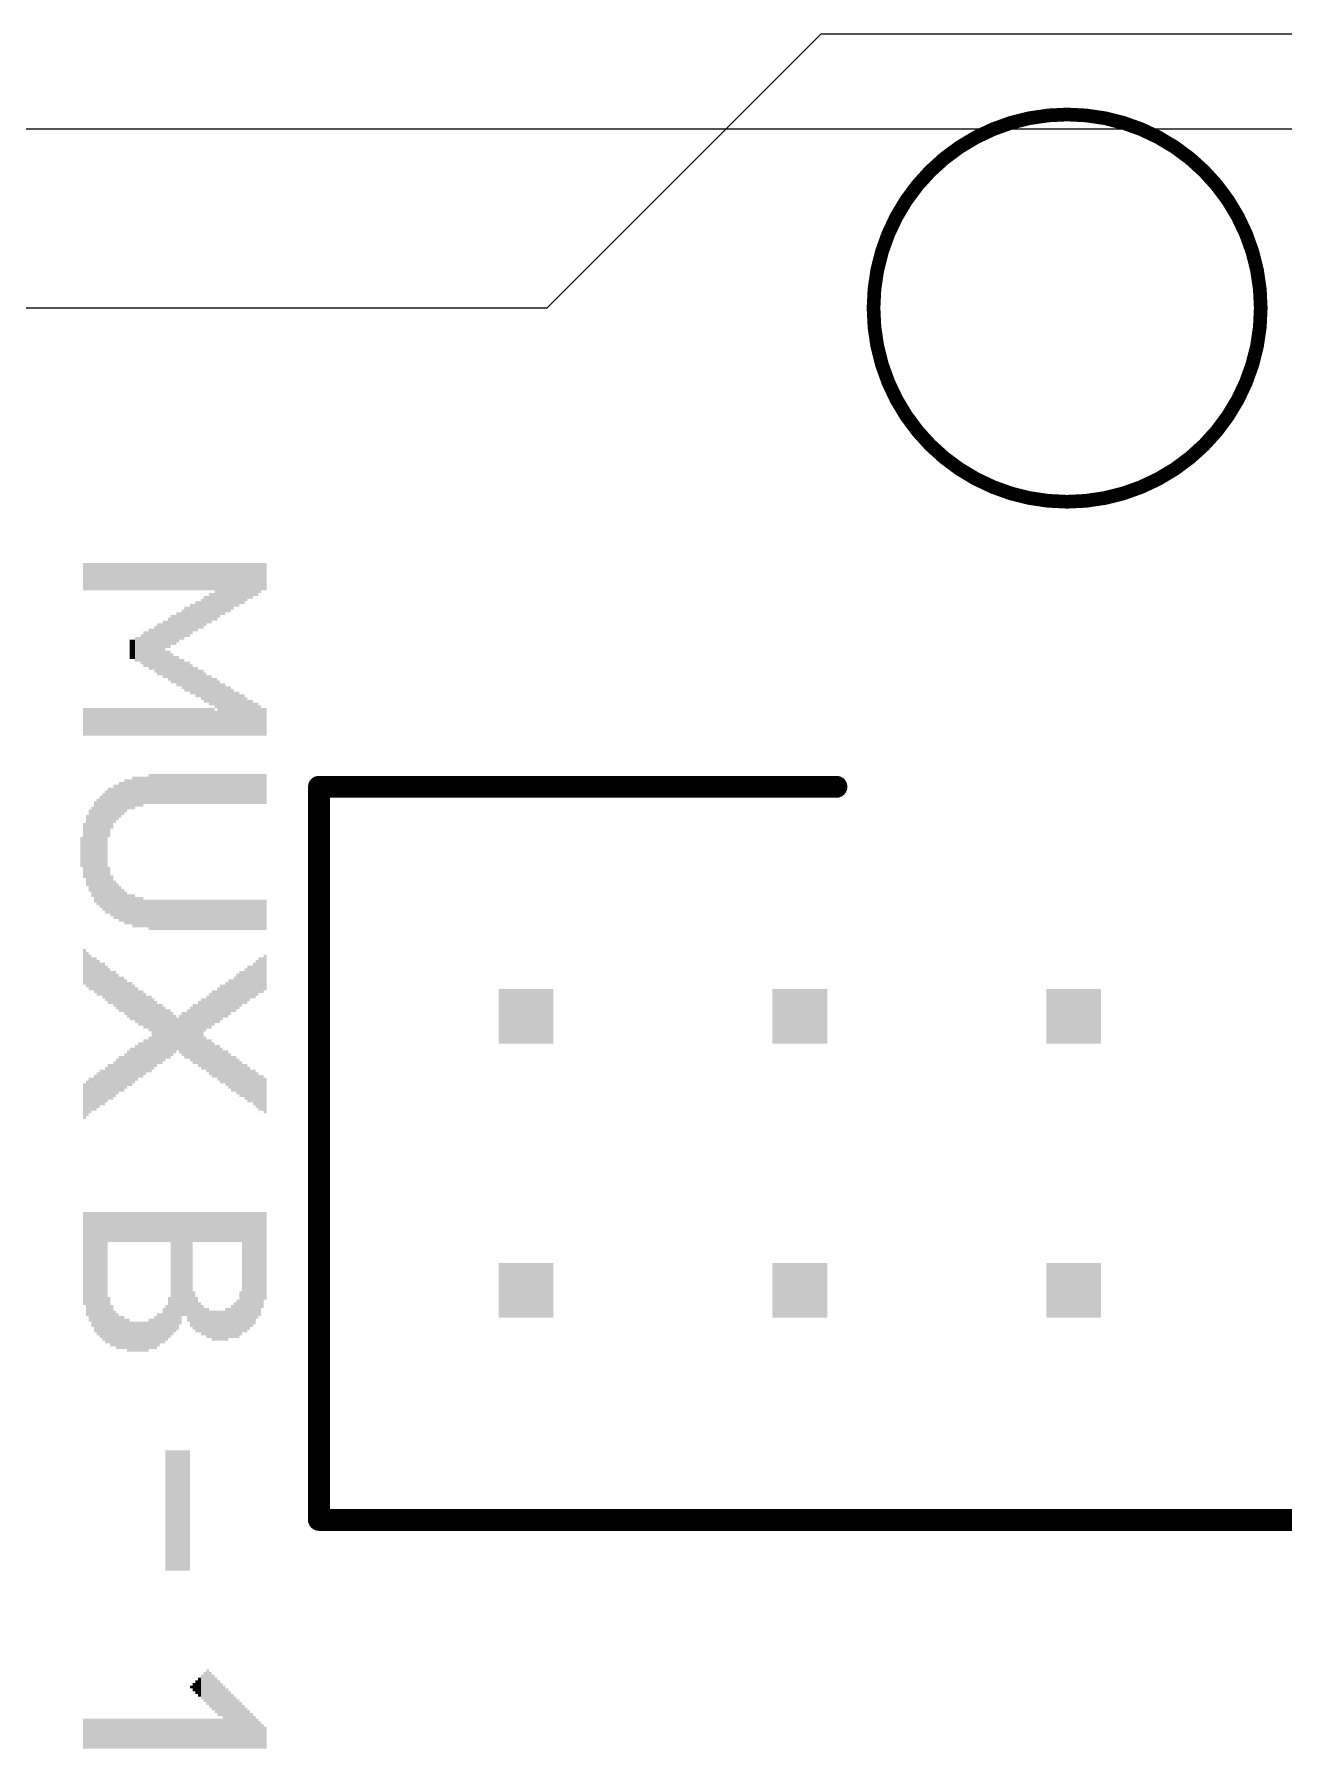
# Model space of a CAD drawing. Extents: x -5 to 130, y -14 to 61.
# Drawn here: x 46.86 to 58.45, y 44.98 to 60.88 of the extents above; entities that cross this region are included whole.
import ezdxf

# ---------------------------------------------------------------- set-up
doc = ezdxf.new("R2010")
doc.units = 0
for name, color, linetype in [('20', 178, 'CONTINUOUS'), ('21', 251, 'CONTINUOUS'), ('49', 251, 'CONTINUOUS'), ('51', 251, 'CONTINUOUS')]:
    doc.layers.add(name, color=color, linetype=linetype)

# ---------------------------------------------------------------- blocks, each defined once
blk = doc.blocks.new('RECT')
blk.add_solid([(-0.5, -0.5), (0.5, -0.5), (-0.5, 0.5), (0.5, 0.5)])

msp = doc.modelspace()

# ---------------------------------------------------------------- linework, layer by layer
at = {"layer": '20'}
msp.add_line((130, 60), (-5, 60), dxfattribs=at)
at = {"layer": '21', "const_width": 0.2032}
for points in [[(49.5, 53.9), (49.5, 47.1)], [(49.5, 53.9), (54.3, 53.9)], [(63.5, 47.1), (49.5, 47.1)]]:
    msp.add_lwpolyline(points, dxfattribs=at)
at = {"layer": '21', "const_width": 0.1016}
for points in [[(49.5508, 53.9, 1), (49.4492, 53.9)], [(49.5, 53.9508, 1), (49.5, 53.8492)], [(54.3, 53.8492, 1), (54.3, 53.9508)], [(49.5, 47.1508, 1), (49.5, 47.0492)], [(49.4492, 47.1, 1), (49.5508, 47.1)]]:
    msp.add_lwpolyline(points, format="xyb", dxfattribs=at)
at = {"layer": '49', "const_width": 0.127}
msp.add_lwpolyline([(56.44, 56.544, 1), (56.44, 60.136, 1), (56.44, 56.544)], format="xyb", dxfattribs=at)
at = {"layer": '51'}
for p, q in [((54.154, 60.88), (51.614, 58.34)), ((86.92, 60.88), (54.154, 60.88)), ((51.614, 58.34), (40.184, 58.34))]:
    msp.add_line(p, q, dxfattribs=at)

# ---------------------------------------------------------------- block references
at = {"layer": '21', "yscale": 0.0254, "rotation": 270}
for p, xscale in [((47.3246, 55.8487), 0.254), ((47.35, 55.8487), 0.254), ((47.3754, 55.8487), 0.254), ((47.4008, 55.8487), 0.254), ((47.4262, 55.8487), 0.254), ((47.4516, 55.8487), 0.254), ((47.477, 55.8487), 0.254), ((47.5024, 55.8487), 0.254), ((47.5278, 55.8487), 0.254), ((47.5532, 55.8487), 0.254), ((47.5786, 55.8487), 0.254), ((47.604, 55.8487), 0.254), ((47.6294, 55.8487), 0.254), ((47.6548, 55.8487), 0.254), ((47.6802, 55.8487), 0.254), ((47.7056, 55.8487), 0.254), ((47.731, 55.8487), 0.254), ((47.7564, 55.8487), 0.254), ((47.7818, 55.8487), 0.254), ((47.8072, 55.8487), 0.254), ((47.8326, 55.8487), 0.254), ((47.858, 55.8487), 0.254), ((47.8834, 55.8487), 0.254), ((47.9088, 55.8487), 0.254), ((47.9342, 55.8487), 0.254), ((47.9596, 55.8487), 0.254), ((47.985, 55.8487), 0.254), ((48.0104, 55.8487), 0.254), ((48.0358, 55.8487), 0.254), ((48.0612, 55.8487), 0.254), ((48.0866, 55.8487), 0.254), ((48.112, 55.8487), 0.254), ((48.1374, 55.8487), 0.254), ((48.1628, 55.8487), 0.254), ((48.1882, 55.8487), 0.254), ((48.2136, 55.8487), 0.254), ((48.239, 55.8487), 0.254), ((48.2644, 55.8487), 0.254), ((48.2898, 55.8487), 0.254), ((48.3152, 55.8487), 0.254), ((48.3406, 55.8487), 0.254), ((48.366, 55.8487), 0.254), ((48.3914, 55.8487), 0.254), ((48.4168, 55.8487), 0.254), ((48.4422, 55.8487), 0.254), ((48.4676, 55.8487), 0.254), ((48.493, 55.8487), 0.254), ((48.5184, 55.8487), 0.254), ((48.5438, 55.709), 0.5334), ((48.5692, 55.7217), 0.508), ((48.5946, 55.7344), 0.4826), ((48.62, 55.7344), 0.4826), ((48.6454, 55.7471), 0.4572), ((48.6708, 55.7471), 0.4572), ((48.6962, 55.7598), 0.4318), ((48.7216, 55.7725), 0.4064), ((48.747, 55.7725), 0.4064), ((48.7724, 55.7852), 0.381), ((48.7978, 55.7852), 0.381), ((48.8232, 55.7979), 0.3556), ((48.8486, 55.8106), 0.3302), ((48.874, 55.8106), 0.3302), ((48.8994, 55.8233), 0.3048), ((48.9248, 55.8233), 0.3048), ((48.9502, 55.836), 0.2794), ((48.9756, 55.8487), 0.254), ((49.001, 55.8487), 0.254), ((48.4422, 55.5312), 0.2794), ((48.4676, 55.5439), 0.254), ((48.493, 55.5566), 0.2794), ((48.5184, 55.5693), 0.254), ((48.1882, 55.3788), 0.2794), ((48.2136, 55.3915), 0.254), ((48.239, 55.4042), 0.2794), ((48.2644, 55.4296), 0.2794), ((48.2898, 55.4296), 0.2794), ((48.3152, 55.455), 0.2794), ((48.3406, 55.4677), 0.254), ((48.366, 55.4804), 0.2794), ((48.3914, 55.4931), 0.254), ((48.4168, 55.5058), 0.2794), ((47.8834, 55.1756), 0.3302), ((47.9088, 55.1756), 0.3302), ((47.9342, 55.1756), 0.381), ((47.9596, 55.1756), 0.381), ((47.985, 55.1756), 0.4318), ((48.0104, 55.1756), 0.4826), ((48.0358, 55.1756), 0.4826), ((48.0612, 55.1756), 0.5334), ((48.0866, 55.3153), 0.254), ((48.112, 55.328), 0.2794), ((48.1374, 55.3534), 0.2794), ((48.1628, 55.3534), 0.2794), ((47.7564, 55.1756), 0.1778), ((47.7818, 55.1756), 0.1778), ((47.8072, 55.1756), 0.2286), ((47.8326, 55.1756), 0.2286), ((47.858, 55.1756), 0.2794), ((48.0866, 55.0359), 0.254), ((48.112, 55.0232), 0.2794), ((48.1374, 54.9978), 0.2794), ((48.1628, 54.9851), 0.254), ((48.1882, 54.9724), 0.2794), ((48.2136, 54.9597), 0.254), ((48.239, 54.947), 0.2794), ((48.2644, 54.9216), 0.2794), ((48.2898, 54.9216), 0.2794), ((48.3152, 54.8962), 0.2794), ((48.3406, 54.8835), 0.254), ((48.366, 54.8708), 0.2794), ((48.3914, 54.8581), 0.254), ((48.4168, 54.8454), 0.2794), ((48.4422, 54.82), 0.2794), ((48.4676, 54.8073), 0.254), ((48.493, 54.7946), 0.2794), ((48.5184, 54.7819), 0.254), ((48.5438, 54.7692), 0.2794), ((48.5692, 54.6295), 0.508), ((48.5946, 54.6168), 0.4826), ((48.62, 54.6168), 0.4826), ((48.6454, 54.6041), 0.4572), ((48.6708, 54.6041), 0.4572), ((48.6962, 54.5914), 0.4318), ((48.7216, 54.5787), 0.4064), ((48.747, 54.5787), 0.4064), ((48.7724, 54.566), 0.381), ((48.7978, 54.566), 0.381), ((48.8232, 54.5533), 0.3556), ((48.8486, 54.5406), 0.3302), ((48.874, 54.5406), 0.3302), ((47.3246, 54.5025), 0.254), ((47.35, 54.5025), 0.254), ((47.3754, 54.5025), 0.254), ((47.4008, 54.5025), 0.254), ((47.4262, 54.5025), 0.254), ((47.4516, 54.5025), 0.254), ((47.477, 54.5025), 0.254), ((47.5024, 54.5025), 0.254), ((47.5278, 54.5025), 0.254), ((47.5532, 54.5025), 0.254), ((47.5786, 54.5025), 0.254), ((47.604, 54.5025), 0.254), ((47.6294, 54.5025), 0.254), ((47.6548, 54.5025), 0.254), ((47.6802, 54.5025), 0.254), ((47.7056, 54.5025), 0.254), ((47.731, 54.5025), 0.254), ((47.7564, 54.5025), 0.254), ((47.7818, 54.5025), 0.254), ((47.8072, 54.5025), 0.254), ((47.8326, 54.5025), 0.254), ((47.858, 54.5025), 0.254), ((47.8834, 54.5025), 0.254), ((47.9088, 54.5025), 0.254), ((47.9342, 54.5025), 0.254), ((47.9596, 54.5025), 0.254), ((47.985, 54.5025), 0.254), ((48.0104, 54.5025), 0.254), ((48.0358, 54.5025), 0.254), ((48.0612, 54.5025), 0.254), ((48.0866, 54.5025), 0.254), ((48.112, 54.5025), 0.254), ((48.1374, 54.5025), 0.254), ((48.1628, 54.5025), 0.254), ((48.1882, 54.5025), 0.254), ((48.2136, 54.5025), 0.254), ((48.239, 54.5025), 0.254), ((48.2644, 54.5025), 0.254), ((48.2898, 54.5025), 0.254), ((48.3152, 54.5025), 0.254), ((48.3406, 54.5025), 0.254), ((48.366, 54.5025), 0.254), ((48.3914, 54.5025), 0.254), ((48.4168, 54.5025), 0.254), ((48.4422, 54.5025), 0.254), ((48.4676, 54.5025), 0.254), ((48.493, 54.5025), 0.254), ((48.5184, 54.5025), 0.254), ((48.5438, 54.4898), 0.2286), ((48.8994, 54.5279), 0.3048), ((48.9248, 54.5279), 0.3048), ((48.9502, 54.5152), 0.2794), ((48.9756, 54.5025), 0.254), ((49.001, 54.5025), 0.254), ((47.604, 53.7405), 0.3556), ((47.6294, 53.7532), 0.3302), ((47.6548, 53.7786), 0.3302), ((47.6802, 53.7913), 0.3048), ((47.7056, 53.8167), 0.3048), ((47.731, 53.8294), 0.2794), ((47.7564, 53.8294), 0.2794), ((47.7818, 53.8421), 0.3048), ((47.8072, 53.8548), 0.2794), ((47.8326, 53.8548), 0.2794), ((47.858, 53.8548), 0.2794), ((47.8834, 53.8675), 0.254), ((47.9088, 53.8675), 0.254), ((47.9342, 53.8802), 0.2794), ((47.9596, 53.8802), 0.2794), ((47.985, 53.8802), 0.2794), ((48.0104, 53.8802), 0.2794), ((48.0358, 53.8802), 0.2794), ((48.0612, 53.8802), 0.2794), ((48.0866, 53.8802), 0.2794), ((48.112, 53.8802), 0.2794), ((48.1374, 53.8802), 0.2794), ((48.1628, 53.8802), 0.2794), ((48.1882, 53.8802), 0.2794), ((48.2136, 53.8802), 0.2794), ((48.239, 53.8802), 0.2794), ((48.2644, 53.8802), 0.2794), ((48.2898, 53.8802), 0.2794), ((48.3152, 53.8802), 0.2794), ((48.3406, 53.8802), 0.2794), ((48.366, 53.8802), 0.2794), ((48.3914, 53.8802), 0.2794), ((48.4168, 53.8802), 0.2794), ((48.4422, 53.8802), 0.2794), ((48.4676, 53.8802), 0.2794), ((48.493, 53.8802), 0.2794), ((48.5184, 53.8802), 0.2794), ((48.5438, 53.8802), 0.2794), ((48.5692, 53.8802), 0.2794), ((48.5946, 53.8802), 0.2794), ((48.62, 53.8802), 0.2794), ((48.6454, 53.8802), 0.2794), ((48.6708, 53.8802), 0.2794), ((48.6962, 53.8802), 0.2794), ((48.7216, 53.8802), 0.2794), ((48.747, 53.8802), 0.2794), ((48.7724, 53.8802), 0.2794), ((48.7978, 53.8802), 0.2794), ((48.8232, 53.8802), 0.2794), ((48.8486, 53.8802), 0.2794), ((48.874, 53.8802), 0.2794), ((48.8994, 53.8802), 0.2794), ((48.9248, 53.8802), 0.2794), ((48.9502, 53.8802), 0.2794), ((48.9756, 53.8802), 0.2794), ((49.001, 53.8802), 0.2794), ((47.4262, 53.296), 0.9398), ((47.4516, 53.296), 0.9906), ((47.477, 53.296), 1.0414), ((47.5024, 53.296), 1.0922), ((47.5278, 53.296), 1.143), ((47.5532, 53.6643), 0.4572), ((47.5786, 53.7024), 0.381), ((47.35, 53.3087), 0.6604), ((47.3754, 53.3087), 0.762), ((47.4008, 53.296), 0.8382), ((47.2992, 53.296), 0.2794), ((47.3246, 53.3087), 0.508), ((47.5532, 52.9404), 0.4318), ((47.5786, 52.8896), 0.381), ((47.604, 52.8515), 0.3556), ((47.6294, 52.8388), 0.3302), ((47.6548, 52.8134), 0.3302), ((47.6802, 52.8007), 0.3048), ((47.7056, 52.7753), 0.3048), ((47.731, 52.7626), 0.2794), ((47.7564, 52.7626), 0.2794), ((47.7818, 52.7499), 0.3048), ((47.8072, 52.7372), 0.2794), ((47.8326, 52.7372), 0.2794), ((47.858, 52.7372), 0.2794), ((47.8834, 52.7245), 0.254), ((47.9088, 52.7245), 0.254), ((47.9342, 52.7118), 0.2794), ((47.9596, 52.7118), 0.2794), ((47.985, 52.7118), 0.2794), ((48.0104, 52.7118), 0.2794), ((48.0358, 52.7118), 0.2794), ((48.0612, 52.7118), 0.2794), ((48.0866, 52.7118), 0.2794), ((48.112, 52.7118), 0.2794), ((48.1374, 52.7118), 0.2794), ((48.1628, 52.7118), 0.2794), ((48.1882, 52.7118), 0.2794), ((48.2136, 52.7118), 0.2794), ((48.239, 52.7118), 0.2794), ((48.2644, 52.7118), 0.2794), ((48.2898, 52.7118), 0.2794), ((48.3152, 52.7118), 0.2794), ((48.3406, 52.7118), 0.2794), ((48.366, 52.7118), 0.2794), ((48.3914, 52.7118), 0.2794), ((48.4168, 52.7118), 0.2794), ((48.4422, 52.7118), 0.2794), ((48.4676, 52.7118), 0.2794), ((48.493, 52.7118), 0.2794), ((48.5184, 52.7118), 0.2794), ((48.5438, 52.7118), 0.2794), ((48.5692, 52.7118), 0.2794), ((48.5946, 52.7118), 0.2794), ((48.62, 52.7118), 0.2794), ((48.6454, 52.7118), 0.2794), ((48.6708, 52.7118), 0.2794), ((48.6962, 52.7118), 0.2794), ((48.7216, 52.7118), 0.2794), ((48.747, 52.7118), 0.2794), ((48.7724, 52.7118), 0.2794), ((48.7978, 52.7118), 0.2794), ((48.8232, 52.7118), 0.2794), ((48.8486, 52.7118), 0.2794), ((48.874, 52.7118), 0.2794), ((48.8994, 52.7118), 0.2794), ((48.9248, 52.7118), 0.2794), ((48.9502, 52.7118), 0.2794), ((48.9756, 52.7118), 0.2794), ((49.001, 52.7118), 0.2794), ((47.3246, 52.2292), 0.3302), ((47.35, 52.2038), 0.3302), ((47.3754, 52.1784), 0.3302), ((49.001, 52.1784), 0.3302), ((47.4008, 52.1657), 0.3048), ((47.4262, 52.153), 0.3302), ((47.4516, 52.1276), 0.3302), ((47.477, 52.1149), 0.3048), ((47.5024, 52.1022), 0.3302), ((47.5278, 52.0768), 0.3302), ((47.5532, 52.0514), 0.3302), ((47.5786, 52.0387), 0.3048), ((47.604, 52.026), 0.3302), ((47.6294, 52.0006), 0.3302), ((48.747, 52.0006), 0.3302), ((48.7724, 52.026), 0.3302), ((48.7978, 52.0387), 0.3048), ((48.8232, 52.0514), 0.3302), ((48.8486, 52.0768), 0.3302), ((48.874, 52.0895), 0.3048), ((48.8994, 52.1022), 0.3302), ((48.9248, 52.1276), 0.3302), ((48.9502, 52.153), 0.3302), ((48.9756, 52.153), 0.3302), ((47.6548, 51.9752), 0.3302), ((47.6802, 51.9752), 0.3302), ((47.7056, 51.9498), 0.3302), ((47.731, 51.9244), 0.3302), ((47.7564, 51.9117), 0.3556), ((47.7818, 51.899), 0.3302), ((47.8072, 51.8736), 0.3302), ((47.8326, 51.8482), 0.3302), ((47.858, 51.8482), 0.3302), ((48.5184, 51.8482), 0.3302), ((48.5438, 51.8609), 0.3048), ((48.5692, 51.8736), 0.3302), ((48.5946, 51.899), 0.3302), ((48.62, 51.9117), 0.3048), ((48.6454, 51.9244), 0.3302), ((48.6708, 51.9498), 0.3302), ((48.6962, 51.9625), 0.3048), ((48.7216, 51.9752), 0.3302), ((47.8834, 51.8228), 0.3302), ((47.9088, 51.8101), 0.3048), ((47.9342, 51.7974), 0.3302), ((47.9596, 51.6069), 0.6604), ((47.985, 51.6069), 0.6096), ((48.0104, 51.6069), 0.5588), ((48.0358, 51.6069), 0.5588), ((48.0612, 51.6069), 0.508), ((48.3152, 51.6069), 0.508), ((48.3406, 51.6069), 0.5588), ((48.366, 51.6069), 0.5588), ((48.3914, 51.6069), 0.6096), ((48.4168, 51.6069), 0.6604), ((48.4422, 51.7847), 0.3048), ((48.4676, 51.8101), 0.3048), ((48.493, 51.8228), 0.3302), ((48.0866, 51.6069), 0.4572), ((48.112, 51.6069), 0.4572), ((48.1374, 51.6069), 0.4064), ((48.1628, 51.6069), 0.3556), ((48.1882, 51.6069), 0.3048), ((48.2136, 51.6069), 0.3556), ((48.239, 51.6069), 0.4064), ((48.2644, 51.5942), 0.4318), ((48.2898, 51.6069), 0.4572), ((47.8326, 51.3656), 0.3302), ((47.858, 51.3656), 0.3302), ((47.8834, 51.391), 0.3302), ((47.9088, 51.4037), 0.3048), ((47.9342, 51.4164), 0.3302), ((48.4422, 51.4291), 0.3048), ((48.4676, 51.4037), 0.3048), ((48.493, 51.391), 0.3302), ((48.5184, 51.3656), 0.3302), ((47.6294, 51.2132), 0.3302), ((47.6548, 51.2386), 0.3302), ((47.6802, 51.2386), 0.3302), ((47.7056, 51.264), 0.3302), ((47.731, 51.2894), 0.3302), ((47.7564, 51.3021), 0.3556), ((47.7818, 51.3148), 0.3302), ((47.8072, 51.3402), 0.3302), ((48.5438, 51.3529), 0.3048), ((48.5692, 51.3402), 0.3302), ((48.5946, 51.3148), 0.3302), ((48.62, 51.3021), 0.3048), ((48.6454, 51.2894), 0.3302), ((48.6708, 51.264), 0.3302), ((48.6962, 51.2386), 0.3302), ((48.7216, 51.2386), 0.3302), ((48.747, 51.2132), 0.3302), ((47.4262, 51.0608), 0.3302), ((47.4516, 51.0862), 0.3302), ((47.477, 51.1116), 0.3302), ((47.5024, 51.1116), 0.3302), ((47.5278, 51.137), 0.3302), ((47.5532, 51.1624), 0.3302), ((47.5786, 51.1624), 0.3302), ((47.604, 51.1878), 0.3302), ((48.7724, 51.1878), 0.3302), ((48.7978, 51.1751), 0.3048), ((48.8232, 51.1624), 0.3302), ((48.8486, 51.137), 0.3302), ((48.874, 51.1243), 0.3048), ((48.8994, 51.1116), 0.3302), ((48.9248, 51.0862), 0.3302), ((48.9502, 51.0608), 0.3302), ((48.9756, 51.0608), 0.3302), ((47.3246, 50.9846), 0.3302), ((47.35, 51.01), 0.3302), ((47.3754, 51.0354), 0.3302), ((47.4008, 51.0481), 0.3048), ((49.001, 51.0354), 0.3302), ((47.3246, 49.5241), 0.8636), ((47.35, 49.4733), 0.9652), ((47.3754, 49.4479), 1.016), ((47.4008, 49.4225), 1.0668), ((47.4262, 49.3971), 1.1176), ((47.4516, 49.3844), 1.143), ((47.477, 49.3717), 1.1684), ((47.5024, 49.359), 1.1938), ((47.5278, 49.3463), 1.2192), ((47.5532, 49.8162), 0.2794), ((47.5786, 49.8162), 0.2794), ((47.604, 49.8162), 0.2794), ((47.6294, 49.8162), 0.2794), ((47.6548, 49.8162), 0.2794), ((47.6802, 49.8162), 0.2794), ((47.7056, 49.8162), 0.2794), ((47.731, 49.8162), 0.2794), ((47.7564, 49.8162), 0.2794), ((47.7818, 49.8162), 0.2794), ((47.8072, 49.8162), 0.2794), ((47.8326, 49.8162), 0.2794), ((47.858, 49.8162), 0.2794), ((47.8834, 49.8162), 0.2794), ((47.9088, 49.8162), 0.2794), ((47.9342, 49.8162), 0.2794), ((47.9596, 49.8162), 0.2794), ((47.985, 49.8162), 0.2794), ((48.0104, 49.8162), 0.2794), ((48.0358, 49.8162), 0.2794), ((48.0612, 49.8162), 0.2794), ((48.0866, 49.8162), 0.2794), ((48.112, 49.8162), 0.2794), ((48.1374, 49.3844), 1.143), ((48.1628, 49.3971), 1.1176), ((48.1882, 49.4098), 1.0922), ((48.2136, 49.4352), 1.0414), ((48.239, 49.4733), 0.9652), ((48.2644, 49.4733), 0.9652), ((48.2898, 49.4479), 1.016), ((48.3152, 49.4225), 1.0668), ((48.3406, 49.8162), 0.2794), ((48.366, 49.8162), 0.2794), ((48.3914, 49.8162), 0.2794), ((48.4168, 49.8162), 0.2794), ((48.4422, 49.8162), 0.2794), ((48.4676, 49.8162), 0.2794), ((48.493, 49.8162), 0.2794), ((48.5184, 49.8162), 0.2794), ((48.5438, 49.8162), 0.2794), ((48.5692, 49.8162), 0.2794), ((48.5946, 49.8162), 0.2794), ((48.62, 49.8162), 0.2794), ((48.6454, 49.8162), 0.2794), ((48.6708, 49.8162), 0.2794), ((48.6962, 49.8162), 0.2794), ((48.7216, 49.8162), 0.2794), ((48.747, 49.8162), 0.2794), ((48.7724, 49.8162), 0.2794), ((48.7978, 49.3971), 1.1176), ((48.8232, 49.3971), 1.1176), ((48.8486, 49.4098), 1.0922), ((48.874, 49.4225), 1.0668), ((48.8994, 49.4352), 1.0414), ((48.9248, 49.4606), 0.9906), ((48.9502, 49.4733), 0.9652), ((48.9756, 49.5114), 0.889), ((49.001, 49.5495), 0.8128), ((47.5532, 48.9526), 0.4318), ((48.112, 48.978), 0.381), ((48.3406, 49.0415), 0.3556), ((48.366, 49.0034), 0.3302), ((48.747, 48.9653), 0.3556), ((48.7724, 49.0161), 0.4064), ((47.5786, 48.9018), 0.381), ((47.604, 48.8764), 0.3302), ((47.6294, 48.851), 0.3302), ((47.6548, 48.8383), 0.3048), ((47.6802, 48.8383), 0.3048), ((47.985, 48.8383), 0.3048), ((48.0104, 48.8637), 0.3048), ((48.0358, 48.8764), 0.2794), ((48.0612, 48.9018), 0.3302), ((48.0866, 48.9272), 0.3302), ((48.3914, 48.978), 0.2794), ((48.4168, 48.9526), 0.2794), ((48.4422, 48.9399), 0.254), ((48.4676, 48.9272), 0.2794), ((48.493, 48.9145), 0.254), ((48.5184, 48.9018), 0.2794), ((48.5438, 48.9018), 0.2794), ((48.5692, 48.9018), 0.2794), ((48.5946, 48.9018), 0.2794), ((48.62, 48.9018), 0.2794), ((48.6454, 48.9145), 0.3048), ((48.6708, 48.9272), 0.2794), ((48.6962, 48.9399), 0.3048), ((48.7216, 48.9526), 0.3302), ((47.7056, 48.8256), 0.2794), ((47.731, 48.8129), 0.3048), ((47.7564, 48.8002), 0.2794), ((47.7818, 48.8002), 0.2794), ((47.8072, 48.8002), 0.2794), ((47.8326, 48.8002), 0.2794), ((47.858, 48.8002), 0.2794), ((47.8834, 48.8002), 0.2794), ((47.9088, 48.8002), 0.2794), ((47.9342, 48.8256), 0.2794), ((47.9596, 48.8256), 0.2794), ((48.0866, 47.1873), 1.1176), ((48.112, 47.1873), 1.1176), ((48.1374, 47.1873), 1.1176), ((48.1628, 47.1873), 1.1176), ((48.1882, 47.1873), 1.1176), ((48.2136, 47.1873), 1.1176), ((48.239, 47.1873), 1.1176), ((48.2644, 47.1873), 1.1176), ((48.2898, 47.1873), 1.1176), ((48.4168, 45.549), 0.2286), ((48.4422, 45.549), 0.2794), ((48.4676, 45.549), 0.3302), ((48.493, 45.5236), 0.3302), ((48.5184, 45.4982), 0.3302), ((48.3152, 45.549), 0.0254), ((48.3406, 45.549), 0.0762), ((48.366, 45.549), 0.127), ((48.3914, 45.549), 0.1778), ((48.5438, 45.4728), 0.3302), ((48.5692, 45.4474), 0.3302), ((48.5946, 45.4347), 0.3048), ((48.62, 45.2696), 0.5842), ((48.6454, 45.2569), 0.5588), ((48.6708, 45.2442), 0.5334), ((48.6962, 45.2315), 0.508), ((48.7216, 45.2188), 0.4826), ((48.747, 45.2061), 0.4572), ((48.7724, 45.1934), 0.4318), ((48.7978, 45.1807), 0.4064), ((48.8232, 45.168), 0.381), ((48.8486, 45.1553), 0.3556), ((47.3246, 45.1172), 0.2794), ((47.35, 45.1172), 0.2794), ((47.3754, 45.1172), 0.2794), ((47.4008, 45.1172), 0.2794), ((47.4262, 45.1172), 0.2794), ((47.4516, 45.1172), 0.2794), ((47.477, 45.1172), 0.2794), ((47.5024, 45.1172), 0.2794), ((47.5278, 45.1172), 0.2794), ((47.5532, 45.1172), 0.2794), ((47.5786, 45.1172), 0.2794), ((47.604, 45.1172), 0.2794), ((47.6294, 45.1172), 0.2794), ((47.6548, 45.1172), 0.2794), ((47.6802, 45.1172), 0.2794), ((47.7056, 45.1172), 0.2794), ((47.731, 45.1172), 0.2794), ((47.7564, 45.1172), 0.2794), ((47.7818, 45.1172), 0.2794), ((47.8072, 45.1172), 0.2794), ((47.8326, 45.1172), 0.2794), ((47.858, 45.1172), 0.2794), ((47.8834, 45.1172), 0.2794), ((47.9088, 45.1172), 0.2794), ((47.9342, 45.1172), 0.2794), ((47.9596, 45.1172), 0.2794), ((47.985, 45.1172), 0.2794), ((48.0104, 45.1172), 0.2794), ((48.0358, 45.1172), 0.2794), ((48.0612, 45.1172), 0.2794), ((48.0866, 45.1172), 0.2794), ((48.112, 45.1172), 0.2794), ((48.1374, 45.1172), 0.2794), ((48.1628, 45.1172), 0.2794), ((48.1882, 45.1172), 0.2794), ((48.2136, 45.1172), 0.2794), ((48.239, 45.1172), 0.2794), ((48.2644, 45.1172), 0.2794), ((48.2898, 45.1172), 0.2794), ((48.3152, 45.1172), 0.2794), ((48.3406, 45.1172), 0.2794), ((48.366, 45.1172), 0.2794), ((48.3914, 45.1172), 0.2794), ((48.4168, 45.1172), 0.2794), ((48.4422, 45.1172), 0.2794), ((48.4676, 45.1172), 0.2794), ((48.493, 45.1172), 0.2794), ((48.5184, 45.1172), 0.2794), ((48.5438, 45.1172), 0.2794), ((48.5692, 45.1172), 0.2794), ((48.5946, 45.1172), 0.2794), ((48.874, 45.1426), 0.3302), ((48.8994, 45.1299), 0.3048), ((48.9248, 45.1172), 0.2794), ((48.9502, 45.1045), 0.254), ((48.9756, 45.0918), 0.2286), ((49.001, 45.0791), 0.2032)]:
    msp.add_blockref('RECT', p, dxfattribs=dict(at, xscale=xscale))
at = {"layer": '51', "xscale": 0.508, "yscale": 0.508, "rotation": 270}
for p in [(51.42, 51.77), (53.96, 51.77), (53.96, 51.77), (56.5, 51.77), (51.42, 49.23), (53.96, 49.23), (53.96, 49.23), (56.5, 49.23)]:
    msp.add_blockref('RECT', p, dxfattribs=at)

doc.saveas('drawing.dxf')
